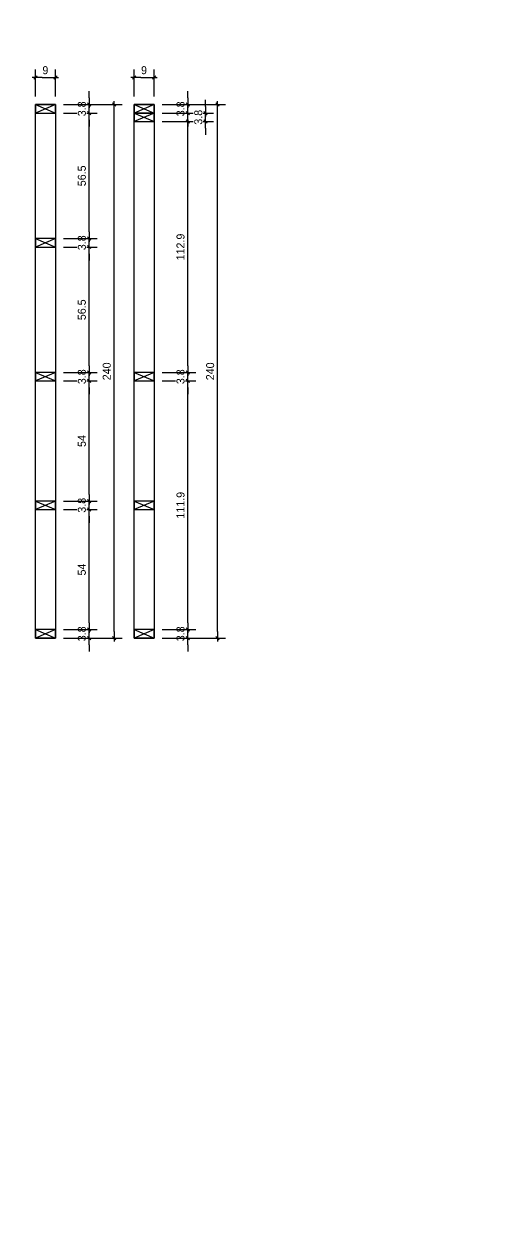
# Model space of a CAD drawing. Header units: millimetres. Extents: x 19458 to 19801, y 4351 to 4752.
# Drawn here: x 19532.84 to 19534.95, y 4502.36 to 4507.75 of the extents above; entities that cross this region are included whole.
import ezdxf

# ---------------------------------------------------------------- set-up
doc = ezdxf.new("R2010")
doc.units = ezdxf.units.MM
for name, color, linetype in [('0 @ 0.2', 7, 'Continuous'), ('cotas', 1, 'Continuous'), ('cotas @ 300', 1, 'Continuous'), ('cotas @ 400', 1, 'Continuous'), ('cotas @ 500', 1, 'Continuous'), ('PANELES PARED', 2, 'Continuous')]:
    doc.layers.add(name, color=color, linetype=linetype)
doc.styles.add('century gothic', font='GOTHIC.TTF')
doc.styles.add('COTAS SMC', font='GOTHIC.TTF')
doc.dimstyles.new('ANOTATIVE 100 SMCONSTRUCCIONES', dxfattribs={"dimscale": 0, "dimtxt": 0.18, "dimasz": 0.15, "dimexe": 0.18, "dimexo": 0.09, "dimgap": 0.1, "dimtad": 1, "dimzin": 0, "dimdsep": 46, "dimtxsty": 'century gothic', "dimblk1": 'FLECHA1', "dimblk2": 'FLECHA1', "dimsah": 1, "dimcen": 0.18, "dimdle": 0.075, "dimclrd": 1, "dimclre": 1, "dimclrt": 2, "dimaunit": 1, "dimadec": 0, "dimazin": 0, "dimtfac": 0.75, "dimtix": 1, "dimtmove": 2, "dimatfit": 3, "dimfxl": 0.09, "dimtvp": 1.5, "dimtfill": 1, "dimtolj": 1, "dimtzin": 0, "dimarcsym": 0})
doc.dimstyles.new('ANOTATIVE CM SMCONSTRUCCIONES', dxfattribs={"dimscale": 0, "dimtxt": 0.18, "dimasz": 0.15, "dimexe": 0.18, "dimexo": 0.18, "dimgap": 0.07, "dimtad": 1, "dimdec": 1, "dimlfac": 100, "dimdsep": 46, "dimtxsty": 'century gothic', "dimblk1": 'FLECHA1', "dimblk2": 'FLECHA1', "dimsah": 1, "dimcen": 0.18, "dimdle": 0.075, "dimclrd": 1, "dimclre": 1, "dimclrt": 2, "dimaunit": 1, "dimadec": 0, "dimazin": 2, "dimtfac": 0.75, "dimtdec": 1, "dimtix": 1, "dimtmove": 2, "dimatfit": 3, "dimfxl": 0.09, "dimtvp": 1.5, "dimtfill": 1, "dimtolj": 1, "dimtzin": 0, "dimarcsym": 0})
doc.dimstyles.new('PIES SMCONSTRUCCIONES', dxfattribs={"dimscale": 0, "dimtxt": 0.18, "dimasz": 0.2, "dimexe": 0.18, "dimexo": 0, "dimgap": 0.1, "dimtad": 1, "dimdec": 0, "dimlfac": 39.370079, "dimzin": 0, "dimdsep": 46, "dimlunit": 4, "dimtxsty": 'COTAS SMC', "dimblk1": 'FLECHA1', "dimblk2": 'FLECHA1', "dimsah": 1, "dimcen": 0.2, "dimdle": 0.075, "dimclrd": 1, "dimclre": 1, "dimclrt": 2, "dimaunit": 1, "dimadec": 0, "dimazin": 0, "dimtfac": 0.75, "dimtdec": 0, "dimtix": 1, "dimtmove": 2, "dimatfit": 3, "dimfxl": 0.09, "dimtvp": 1.5, "dimtfill": 1, "dimtolj": 1, "dimtzin": 0, "dimarcsym": 0})

# ---------------------------------------------------------------- blocks, each defined once
blk = doc.blocks.new('FLECHA1')
at = {"color": 4}
blk.add_line((-0.246176, -0.248081), (0.248081, 0.25), dxfattribs=at)
at = {"color": 1}
blk.add_line((-1, 0), (0.496162, 0), dxfattribs=at)
blk = doc.blocks.new('*D1568')
at = {"layer": 'cotas', "color": 1, "lineweight": -2, "transparency": 16777216}
for p, q in [((19614.326, 4625.8448), (19614.326, 4700.8448)), ((19570.9836, 4550.8448), (19524.326, 4550.8448)), ((19614.326, 4548.4298), (19614.326, 4550.8448)), ((19570.5339, 4548.4298), (19524.326, 4548.4298)), ((19614.326, 4473.4298), (19614.326, 4398.4298))]:
    blk.add_line(p, q, dxfattribs=at)
at = {"layer": 'Defpoints', "color": 0, "transparency": 16777216}
for p in [(19614.326, 4550.8448), (19615.9836, 4550.8448), (19615.5339, 4548.4298)]:
    blk.add_point(p, dxfattribs=at)
at = {"layer": 'cotas', "color": 1, "lineweight": -2, "transparency": 16777216, "xscale": 75, "yscale": 75, "zscale": 75}
for p, rotation in [((19614.326, 4550.8448), 270), ((19614.326, 4548.4298), 90)]:
    blk.add_blockref('FLECHA1', p, dxfattribs=dict(at, rotation=rotation))
at = {"layer": 'cotas', "color": 2, "transparency": 16777216, "insert": (19517.3376, 4549.6373), "char_height": 90, "attachment_point": 5, "rotation": 90, "style": 'century gothic', "bg_fill": 3, "box_fill_scale": 1.1, "bg_fill_color": 256, "bg_fill_true_color": 13158600, "bg_fill_transparency": 0}
blk.add_mtext('\\A1;2.42', dxfattribs=at)
blk = doc.blocks.new('*D1614')
at = {"layer": 'cotas', "color": 1, "lineweight": -2, "transparency": 16777216}
for p, q in [((19614.326, 4595.8448), (19614.326, 4640.8448)), ((19588.9836, 4550.8448), (19560.326, 4550.8448)), ((19614.326, 4548.4298), (19614.326, 4550.8448)), ((19588.5339, 4548.4298), (19560.326, 4548.4298)), ((19614.326, 4503.4298), (19614.326, 4458.4298))]:
    blk.add_line(p, q, dxfattribs=at)
at = {"layer": 'Defpoints', "color": 0, "transparency": 16777216}
for p in [(19614.326, 4550.8448), (19615.9836, 4550.8448), (19615.5339, 4548.4298)]:
    blk.add_point(p, dxfattribs=at)
at = {"layer": 'cotas', "color": 1, "lineweight": -2, "transparency": 16777216, "xscale": 45, "yscale": 45, "zscale": 45}
for p, rotation in [((19614.326, 4550.8448), 270), ((19614.326, 4548.4298), 90)]:
    blk.add_blockref('FLECHA1', p, dxfattribs=dict(at, rotation=rotation))
at = {"layer": 'cotas', "color": 2, "transparency": 16777216, "insert": (19556.133, 4549.6373), "char_height": 54, "attachment_point": 5, "rotation": 90, "style": 'century gothic', "bg_fill": 3, "box_fill_scale": 1.1, "bg_fill_color": 256, "bg_fill_true_color": 13158600, "bg_fill_transparency": 0}
blk.add_mtext('\\A1;2.42', dxfattribs=at)
blk = doc.blocks.new('*D1620')
at = {"layer": 'cotas', "color": 1, "lineweight": -2, "transparency": 16777216}
for p, q in [((19614.326, 4610.8448), (19614.326, 4670.8448)), ((19579.9836, 4550.8448), (19542.326, 4550.8448)), ((19614.326, 4548.4298), (19614.326, 4550.8448)), ((19579.5339, 4548.4298), (19542.326, 4548.4298)), ((19614.326, 4488.4298), (19614.326, 4428.4298))]:
    blk.add_line(p, q, dxfattribs=at)
at = {"layer": 'Defpoints', "color": 0, "transparency": 16777216}
for p in [(19614.326, 4550.8448), (19615.9836, 4550.8448), (19615.5339, 4548.4298)]:
    blk.add_point(p, dxfattribs=at)
at = {"layer": 'cotas', "color": 1, "lineweight": -2, "transparency": 16777216, "xscale": 60, "yscale": 60, "zscale": 60}
for p, rotation in [((19614.326, 4550.8448), 270), ((19614.326, 4548.4298), 90)]:
    blk.add_blockref('FLECHA1', p, dxfattribs=dict(at, rotation=rotation))
at = {"layer": 'cotas', "color": 2, "transparency": 16777216, "insert": (19536.7353, 4549.6373), "char_height": 72, "attachment_point": 5, "rotation": 90, "style": 'century gothic', "bg_fill": 3, "box_fill_scale": 1.1, "bg_fill_color": 256, "bg_fill_true_color": 13158600, "bg_fill_transparency": 0}
blk.add_mtext('\\A1;2.42', dxfattribs=at)
blk = doc.blocks.new('*D1623')
at = {"layer": 'cotas', "color": 1, "lineweight": -2, "transparency": 16777216}
for p, q in [((19620.0128, 4651.7533), (19620.0128, 4751.7533)), ((19620.4168, 4551.7533), (19530.0128, 4551.7533)), ((19620.0128, 4550.5333), (19620.0128, 4551.7533)), ((19620.4168, 4550.5333), (19530.0128, 4550.5333)), ((19620.0128, 4450.5333), (19620.0128, 4350.5333))]:
    blk.add_line(p, q, dxfattribs=at)
at = {"layer": 'Defpoints', "color": 0, "transparency": 16777216}
for p in [(19620.0128, 4551.7533), (19620.4168, 4551.7533), (19620.4168, 4550.5333)]:
    blk.add_point(p, dxfattribs=at)
at = {"layer": 'cotas', "color": 1, "lineweight": -2, "transparency": 16777216, "xscale": 100, "yscale": 100, "zscale": 100}
for p, rotation in [((19620.0128, 4551.7533), 270), ((19620.0128, 4550.5333), 90)]:
    blk.add_blockref('FLECHA1', p, dxfattribs=dict(at, rotation=rotation))
at = {"layer": 'cotas', "color": 2, "transparency": 16777216, "insert": (19523.8809, 4551.1433), "char_height": 90, "attachment_point": 5, "rotation": 90, "style": 'COTAS SMC', "bg_fill": 3, "box_fill_scale": 1.1, "bg_fill_color": 256, "bg_fill_true_color": 13158600, "bg_fill_transparency": 0}
blk.add_mtext("\\A1;4'", dxfattribs=at)
blk = doc.blocks.new('PZ1')
at = {"layer": 'PANELES PARED'}
for p, q in [((19503.9863, 4507.8495), (19504.0243, 4507.7595)), ((19503.9863, 4507.7595), (19504.0243, 4507.8495))]:
    blk.add_line(p, q, dxfattribs=at)
blk.add_lwpolyline([(19503.9863, 4507.7595), (19504.0243, 4507.7595), (19504.0243, 4507.8495), (19503.9863, 4507.8495)], close=True, dxfattribs=at)
blk = doc.blocks.new('*D272')
at = {"color": 1, "lineweight": -2, "transparency": 16777216}
for p, q in [((19533.1344, 4505.0553), (19533.1344, 4505.0853)), ((19533.0182, 4505.0253), (19533.1704, 4505.0253)), ((19533.1344, 4504.9873), (19533.1344, 4505.0253)), ((19533.0182, 4504.9873), (19533.1704, 4504.9873)), ((19533.1344, 4504.9573), (19533.1344, 4504.9273))]:
    blk.add_line(p, q, dxfattribs=at)
at = {"layer": 'Defpoints', "color": 0, "transparency": 16777216}
for p in [(19532.9822, 4505.0253), (19532.9822, 4504.9873)]:
    blk.add_point(p, dxfattribs=at)
at = {"color": 1, "lineweight": -2, "transparency": 16777216, "xscale": 0.03, "yscale": 0.03, "zscale": 0.03}
for p, rotation in [((19533.1344, 4505.0253), 270), ((19533.1344, 4504.9873), 90)]:
    blk.add_blockref('FLECHA1', p, dxfattribs=dict(at, rotation=rotation))
at = {"color": 2, "transparency": 16777216, "insert": (19533.1015, 4505.0063), "char_height": 0.036, "attachment_point": 5, "rotation": 90, "style": 'century gothic', "bg_fill": 3, "box_fill_scale": 1.1, "bg_fill_color": 256, "bg_fill_true_color": 13158600, "bg_fill_transparency": 0}
blk.add_mtext('\\A1;3.8', dxfattribs=at)
at = {"layer": 'Defpoints', "color": 0, "transparency": 16777216}
blk.add_point((19533.1344, 4505.0253), dxfattribs=at)
blk = doc.blocks.new('*D273')
at = {"color": 1, "lineweight": -2, "transparency": 16777216}
for p, q in [((19533.0182, 4505.5656), (19533.1704, 4505.5656)), ((19533.1344, 4505.0553), (19533.1344, 4505.5356)), ((19533.0182, 4505.0253), (19533.1704, 4505.0253))]:
    blk.add_line(p, q, dxfattribs=at)
at = {"layer": 'Defpoints', "color": 0, "transparency": 16777216}
for p in [(19532.9822, 4505.5656), (19533.1344, 4505.5656), (19532.9822, 4505.0253)]:
    blk.add_point(p, dxfattribs=at)
at = {"color": 1, "lineweight": -2, "transparency": 16777216, "xscale": 0.03, "yscale": 0.03, "zscale": 0.03}
for p, rotation in [((19533.1344, 4505.5656), 90), ((19533.1344, 4505.0253), 270)]:
    blk.add_blockref('FLECHA1', p, dxfattribs=dict(at, rotation=rotation))
at = {"color": 2, "transparency": 16777216, "insert": (19533.1015, 4505.2954), "char_height": 0.036, "attachment_point": 5, "rotation": 90, "style": 'century gothic', "bg_fill": 3, "box_fill_scale": 1.1, "bg_fill_color": 256, "bg_fill_true_color": 13158600, "bg_fill_transparency": 0}
blk.add_mtext('\\A1;54', dxfattribs=at)
blk = doc.blocks.new('*D274')
at = {"color": 1, "lineweight": -2, "transparency": 16777216}
for p, q in [((19533.1344, 4505.6336), (19533.1344, 4505.6636)), ((19533.0182, 4505.6036), (19533.1704, 4505.6036)), ((19533.1344, 4505.5656), (19533.1344, 4505.6036)), ((19533.0182, 4505.5656), (19533.1704, 4505.5656)), ((19533.1344, 4505.5356), (19533.1344, 4505.5056))]:
    blk.add_line(p, q, dxfattribs=at)
at = {"layer": 'Defpoints', "color": 0, "transparency": 16777216}
for p in [(19532.9822, 4505.6036), (19532.9822, 4505.5656)]:
    blk.add_point(p, dxfattribs=at)
at = {"color": 1, "lineweight": -2, "transparency": 16777216, "xscale": 0.03, "yscale": 0.03, "zscale": 0.03}
for p, rotation in [((19533.1344, 4505.6036), 270), ((19533.1344, 4505.5656), 90)]:
    blk.add_blockref('FLECHA1', p, dxfattribs=dict(at, rotation=rotation))
at = {"color": 2, "transparency": 16777216, "insert": (19533.1015, 4505.5846), "char_height": 0.036, "attachment_point": 5, "rotation": 90, "style": 'century gothic', "bg_fill": 3, "box_fill_scale": 1.1, "bg_fill_color": 256, "bg_fill_true_color": 13158600, "bg_fill_transparency": 0}
blk.add_mtext('\\A1;3.8', dxfattribs=at)
at = {"layer": 'Defpoints', "color": 0, "transparency": 16777216}
blk.add_point((19533.1344, 4505.6036), dxfattribs=at)
blk = doc.blocks.new('*D275')
at = {"color": 1, "lineweight": -2, "transparency": 16777216}
for p, q in [((19533.0182, 4506.1439), (19533.1704, 4506.1439)), ((19533.1344, 4505.6336), (19533.1344, 4506.1139)), ((19533.0182, 4505.6036), (19533.1704, 4505.6036))]:
    blk.add_line(p, q, dxfattribs=at)
at = {"layer": 'Defpoints', "color": 0, "transparency": 16777216}
for p in [(19532.9822, 4506.1439), (19533.1344, 4506.1439), (19532.9822, 4505.6036)]:
    blk.add_point(p, dxfattribs=at)
at = {"color": 1, "lineweight": -2, "transparency": 16777216, "xscale": 0.03, "yscale": 0.03, "zscale": 0.03}
for p, rotation in [((19533.1344, 4506.1439), 90), ((19533.1344, 4505.6036), 270)]:
    blk.add_blockref('FLECHA1', p, dxfattribs=dict(at, rotation=rotation))
at = {"color": 2, "transparency": 16777216, "insert": (19533.1015, 4505.8737), "char_height": 0.036, "attachment_point": 5, "rotation": 90, "style": 'century gothic', "bg_fill": 3, "box_fill_scale": 1.1, "bg_fill_color": 256, "bg_fill_true_color": 13158600, "bg_fill_transparency": 0}
blk.add_mtext('\\A1;54', dxfattribs=at)
blk = doc.blocks.new('*D276')
at = {"color": 1, "lineweight": -2, "transparency": 16777216}
for p, q in [((19533.1344, 4506.2119), (19533.1344, 4506.2419)), ((19533.0182, 4506.1819), (19533.1704, 4506.1819)), ((19533.0182, 4506.1439), (19533.1704, 4506.1439)), ((19533.1344, 4506.1439), (19533.1344, 4506.1819)), ((19533.1344, 4506.1139), (19533.1344, 4506.0839))]:
    blk.add_line(p, q, dxfattribs=at)
at = {"layer": 'Defpoints', "color": 0, "transparency": 16777216}
for p in [(19532.9822, 4506.1819), (19532.9822, 4506.1439)]:
    blk.add_point(p, dxfattribs=at)
at = {"color": 1, "lineweight": -2, "transparency": 16777216, "xscale": 0.03, "yscale": 0.03, "zscale": 0.03}
for p, rotation in [((19533.1344, 4506.1819), 270), ((19533.1344, 4506.1439), 90)]:
    blk.add_blockref('FLECHA1', p, dxfattribs=dict(at, rotation=rotation))
at = {"color": 2, "transparency": 16777216, "insert": (19533.1015, 4506.1629), "char_height": 0.036, "attachment_point": 5, "rotation": 90, "style": 'century gothic', "bg_fill": 3, "box_fill_scale": 1.1, "bg_fill_color": 256, "bg_fill_true_color": 13158600, "bg_fill_transparency": 0}
blk.add_mtext('\\A1;3.8', dxfattribs=at)
at = {"layer": 'Defpoints', "color": 0, "transparency": 16777216}
blk.add_point((19533.1344, 4506.1819), dxfattribs=at)
blk = doc.blocks.new('*D277')
at = {"color": 1, "lineweight": -2, "transparency": 16777216}
for p, q in [((19533.0182, 4506.7466), (19533.1704, 4506.7466)), ((19533.1344, 4506.2119), (19533.1344, 4506.7166)), ((19533.0182, 4506.1819), (19533.1704, 4506.1819))]:
    blk.add_line(p, q, dxfattribs=at)
at = {"layer": 'Defpoints', "color": 0, "transparency": 16777216}
for p in [(19532.9822, 4506.7466), (19533.1344, 4506.7466), (19532.9822, 4506.1819)]:
    blk.add_point(p, dxfattribs=at)
at = {"color": 1, "lineweight": -2, "transparency": 16777216, "xscale": 0.03, "yscale": 0.03, "zscale": 0.03}
for p, rotation in [((19533.1344, 4506.7466), 90), ((19533.1344, 4506.1819), 270)]:
    blk.add_blockref('FLECHA1', p, dxfattribs=dict(at, rotation=rotation))
at = {"color": 2, "transparency": 16777216, "insert": (19533.1015, 4506.4642), "char_height": 0.036, "attachment_point": 5, "rotation": 90, "style": 'century gothic', "bg_fill": 3, "box_fill_scale": 1.1, "bg_fill_color": 256, "bg_fill_true_color": 13158600, "bg_fill_transparency": 0}
blk.add_mtext('\\A1;56.5', dxfattribs=at)
blk = doc.blocks.new('*D278')
at = {"color": 1, "lineweight": -2, "transparency": 16777216}
for p, q in [((19533.1344, 4506.8146), (19533.1344, 4506.8446)), ((19533.0182, 4506.7846), (19533.1704, 4506.7846)), ((19533.1344, 4506.7466), (19533.1344, 4506.7846)), ((19533.0182, 4506.7466), (19533.1704, 4506.7466)), ((19533.1344, 4506.7166), (19533.1344, 4506.6866))]:
    blk.add_line(p, q, dxfattribs=at)
at = {"layer": 'Defpoints', "color": 0, "transparency": 16777216}
for p in [(19532.9822, 4506.7846), (19532.9822, 4506.7466)]:
    blk.add_point(p, dxfattribs=at)
at = {"color": 1, "lineweight": -2, "transparency": 16777216, "xscale": 0.03, "yscale": 0.03, "zscale": 0.03}
for p, rotation in [((19533.1344, 4506.7846), 270), ((19533.1344, 4506.7466), 90)]:
    blk.add_blockref('FLECHA1', p, dxfattribs=dict(at, rotation=rotation))
at = {"color": 2, "transparency": 16777216, "insert": (19533.1015, 4506.7656), "char_height": 0.036, "attachment_point": 5, "rotation": 90, "style": 'century gothic', "bg_fill": 3, "box_fill_scale": 1.1, "bg_fill_color": 256, "bg_fill_true_color": 13158600, "bg_fill_transparency": 0}
blk.add_mtext('\\A1;3.8', dxfattribs=at)
at = {"layer": 'Defpoints', "color": 0, "transparency": 16777216}
blk.add_point((19533.1344, 4506.7846), dxfattribs=at)
blk = doc.blocks.new('*D279')
at = {"color": 1, "lineweight": -2, "transparency": 16777216}
for p, q in [((19533.0182, 4507.3493), (19533.1704, 4507.3493)), ((19533.1344, 4506.8146), (19533.1344, 4507.3193)), ((19533.0182, 4506.7846), (19533.1704, 4506.7846))]:
    blk.add_line(p, q, dxfattribs=at)
at = {"layer": 'Defpoints', "color": 0, "transparency": 16777216}
for p in [(19532.9822, 4507.3493), (19533.1344, 4507.3493), (19532.9822, 4506.7846)]:
    blk.add_point(p, dxfattribs=at)
at = {"color": 1, "lineweight": -2, "transparency": 16777216, "xscale": 0.03, "yscale": 0.03, "zscale": 0.03}
for p, rotation in [((19533.1344, 4507.3493), 90), ((19533.1344, 4506.7846), 270)]:
    blk.add_blockref('FLECHA1', p, dxfattribs=dict(at, rotation=rotation))
at = {"color": 2, "transparency": 16777216, "insert": (19533.1015, 4507.0669), "char_height": 0.036, "attachment_point": 5, "rotation": 90, "style": 'century gothic', "bg_fill": 3, "box_fill_scale": 1.1, "bg_fill_color": 256, "bg_fill_true_color": 13158600, "bg_fill_transparency": 0}
blk.add_mtext('\\A1;56.5', dxfattribs=at)
blk = doc.blocks.new('*D280')
at = {"color": 1, "lineweight": -2, "transparency": 16777216}
for p, q in [((19533.1344, 4507.4173), (19533.1344, 4507.4473)), ((19533.0182, 4507.3873), (19533.1704, 4507.3873)), ((19533.1344, 4507.3493), (19533.1344, 4507.3873)), ((19533.0182, 4507.3493), (19533.1704, 4507.3493)), ((19533.1344, 4507.3193), (19533.1344, 4507.2893))]:
    blk.add_line(p, q, dxfattribs=at)
at = {"layer": 'Defpoints', "color": 0, "transparency": 16777216}
for p in [(19532.9822, 4507.3873), (19532.9822, 4507.3493)]:
    blk.add_point(p, dxfattribs=at)
at = {"color": 1, "lineweight": -2, "transparency": 16777216, "xscale": 0.03, "yscale": 0.03, "zscale": 0.03}
for p, rotation in [((19533.1344, 4507.3873), 270), ((19533.1344, 4507.3493), 90)]:
    blk.add_blockref('FLECHA1', p, dxfattribs=dict(at, rotation=rotation))
at = {"color": 2, "transparency": 16777216, "insert": (19533.1015, 4507.3683), "char_height": 0.036, "attachment_point": 5, "rotation": 90, "style": 'century gothic', "bg_fill": 3, "box_fill_scale": 1.1, "bg_fill_color": 256, "bg_fill_true_color": 13158600, "bg_fill_transparency": 0}
blk.add_mtext('\\A1;3.8', dxfattribs=at)
at = {"layer": 'Defpoints', "color": 0, "transparency": 16777216}
blk.add_point((19533.1344, 4507.3873), dxfattribs=at)
blk = doc.blocks.new('*D281')
at = {"color": 1, "lineweight": -2, "transparency": 16777216}
for p, q in [((19533.0182, 4507.3873), (19533.2826, 4507.3873)), ((19533.2466, 4505.0173), (19533.2466, 4507.3573)), ((19533.0182, 4504.9873), (19533.2826, 4504.9873))]:
    blk.add_line(p, q, dxfattribs=at)
at = {"layer": 'Defpoints', "color": 0, "transparency": 16777216}
for p in [(19532.9822, 4507.3873), (19533.2466, 4507.3873), (19532.9822, 4504.9873)]:
    blk.add_point(p, dxfattribs=at)
at = {"color": 1, "lineweight": -2, "transparency": 16777216, "xscale": 0.03, "yscale": 0.03, "zscale": 0.03}
for p, rotation in [((19533.2466, 4507.3873), 90), ((19533.2466, 4504.9873), 270)]:
    blk.add_blockref('FLECHA1', p, dxfattribs=dict(at, rotation=rotation))
at = {"color": 2, "transparency": 16777216, "insert": (19533.2137, 4506.1873), "char_height": 0.036, "attachment_point": 5, "rotation": 90, "style": 'century gothic', "bg_fill": 3, "box_fill_scale": 1.1, "bg_fill_color": 256, "bg_fill_true_color": 13158600, "bg_fill_transparency": 0}
blk.add_mtext('\\A1;240', dxfattribs=at)
blk = doc.blocks.new('*D282')
at = {"color": 1, "lineweight": -2, "transparency": 16777216}
for p, q in [((19532.8922, 4507.4233), (19532.8922, 4507.545)), ((19532.9822, 4507.4233), (19532.9822, 4507.545)), ((19532.9222, 4507.509), (19532.9522, 4507.509))]:
    blk.add_line(p, q, dxfattribs=at)
at = {"layer": 'Defpoints', "color": 0, "transparency": 16777216}
for p in [(19532.8922, 4507.3873), (19532.9822, 4507.3873)]:
    blk.add_point(p, dxfattribs=at)
at = {"color": 1, "lineweight": -2, "transparency": 16777216, "xscale": 0.03, "yscale": 0.03, "zscale": 0.03, "rotation": 180}
blk.add_blockref('FLECHA1', (19532.8922, 4507.509), dxfattribs=at)
at = {"color": 1, "lineweight": -2, "transparency": 16777216, "xscale": 0.03, "yscale": 0.03, "zscale": 0.03}
blk.add_blockref('FLECHA1', (19532.9822, 4507.509), dxfattribs=at)
at = {"color": 2, "transparency": 16777216, "insert": (19532.9372, 4507.5419), "char_height": 0.036, "attachment_point": 5, "style": 'century gothic', "bg_fill": 3, "box_fill_scale": 1.1, "bg_fill_color": 256, "bg_fill_true_color": 13158600, "bg_fill_transparency": 0}
blk.add_mtext('\\A1;9', dxfattribs=at)
at = {"layer": 'Defpoints', "color": 0, "transparency": 16777216}
blk.add_point((19532.9822, 4507.509), dxfattribs=at)
blk = doc.blocks.new('*D283')
at = {"color": 1, "lineweight": -2, "transparency": 16777216}
for p, q in [((19533.5787, 4505.0553), (19533.5787, 4505.0853)), ((19533.4624, 4505.0253), (19533.6147, 4505.0253)), ((19533.5787, 4504.9873), (19533.5787, 4505.0253)), ((19533.4624, 4504.9873), (19533.6147, 4504.9873)), ((19533.5787, 4504.9573), (19533.5787, 4504.9273))]:
    blk.add_line(p, q, dxfattribs=at)
at = {"layer": 'Defpoints', "color": 0, "transparency": 16777216}
for p in [(19533.4264, 4505.0253), (19533.4264, 4504.9873)]:
    blk.add_point(p, dxfattribs=at)
at = {"color": 1, "lineweight": -2, "transparency": 16777216, "xscale": 0.03, "yscale": 0.03, "zscale": 0.03}
for p, rotation in [((19533.5787, 4505.0253), 270), ((19533.5787, 4504.9873), 90)]:
    blk.add_blockref('FLECHA1', p, dxfattribs=dict(at, rotation=rotation))
at = {"color": 2, "transparency": 16777216, "insert": (19533.5458, 4505.0063), "char_height": 0.036, "attachment_point": 5, "rotation": 90, "style": 'century gothic', "bg_fill": 3, "box_fill_scale": 1.1, "bg_fill_color": 256, "bg_fill_true_color": 13158600, "bg_fill_transparency": 0}
blk.add_mtext('\\A1;3.8', dxfattribs=at)
at = {"layer": 'Defpoints', "color": 0, "transparency": 16777216}
blk.add_point((19533.5787, 4505.0253), dxfattribs=at)
blk = doc.blocks.new('*D284')
at = {"color": 1, "lineweight": -2, "transparency": 16777216}
for p, q in [((19533.4624, 4506.1439), (19533.6147, 4506.1439)), ((19533.5787, 4505.0553), (19533.5787, 4506.1139)), ((19533.4624, 4505.0253), (19533.6147, 4505.0253))]:
    blk.add_line(p, q, dxfattribs=at)
at = {"layer": 'Defpoints', "color": 0, "transparency": 16777216}
for p in [(19533.4264, 4506.1439), (19533.5787, 4506.1439), (19533.4264, 4505.0253)]:
    blk.add_point(p, dxfattribs=at)
at = {"color": 1, "lineweight": -2, "transparency": 16777216, "xscale": 0.03, "yscale": 0.03, "zscale": 0.03}
for p, rotation in [((19533.5787, 4506.1439), 90), ((19533.5787, 4505.0253), 270)]:
    blk.add_blockref('FLECHA1', p, dxfattribs=dict(at, rotation=rotation))
at = {"color": 2, "transparency": 16777216, "insert": (19533.5458, 4505.5846), "char_height": 0.036, "attachment_point": 5, "rotation": 90, "style": 'century gothic', "bg_fill": 3, "box_fill_scale": 1.1, "bg_fill_color": 256, "bg_fill_true_color": 13158600, "bg_fill_transparency": 0}
blk.add_mtext('\\A1;111.9', dxfattribs=at)
blk = doc.blocks.new('*D285')
at = {"color": 1, "lineweight": -2, "transparency": 16777216}
for p, q in [((19533.5787, 4506.2119), (19533.5787, 4506.2419)), ((19533.4624, 4506.1819), (19533.6147, 4506.1819)), ((19533.4624, 4506.1439), (19533.6147, 4506.1439)), ((19533.5787, 4506.1439), (19533.5787, 4506.1819)), ((19533.5787, 4506.1139), (19533.5787, 4506.0839))]:
    blk.add_line(p, q, dxfattribs=at)
at = {"layer": 'Defpoints', "color": 0, "transparency": 16777216}
for p in [(19533.4264, 4506.1819), (19533.4264, 4506.1439)]:
    blk.add_point(p, dxfattribs=at)
at = {"color": 1, "lineweight": -2, "transparency": 16777216, "xscale": 0.03, "yscale": 0.03, "zscale": 0.03}
for p, rotation in [((19533.5787, 4506.1819), 270), ((19533.5787, 4506.1439), 90)]:
    blk.add_blockref('FLECHA1', p, dxfattribs=dict(at, rotation=rotation))
at = {"color": 2, "transparency": 16777216, "insert": (19533.5458, 4506.1629), "char_height": 0.036, "attachment_point": 5, "rotation": 90, "style": 'century gothic', "bg_fill": 3, "box_fill_scale": 1.1, "bg_fill_color": 256, "bg_fill_true_color": 13158600, "bg_fill_transparency": 0}
blk.add_mtext('\\A1;3.8', dxfattribs=at)
at = {"layer": 'Defpoints', "color": 0, "transparency": 16777216}
blk.add_point((19533.5787, 4506.1819), dxfattribs=at)
blk = doc.blocks.new('*D286')
at = {"color": 1, "lineweight": -2, "transparency": 16777216}
for p, q in [((19533.4624, 4507.3113), (19533.6147, 4507.3113)), ((19533.5787, 4506.2119), (19533.5787, 4507.2813)), ((19533.4624, 4506.1819), (19533.6147, 4506.1819))]:
    blk.add_line(p, q, dxfattribs=at)
at = {"layer": 'Defpoints', "color": 0, "transparency": 16777216}
for p in [(19533.4264, 4507.3113), (19533.5787, 4507.3113), (19533.4264, 4506.1819)]:
    blk.add_point(p, dxfattribs=at)
at = {"color": 1, "lineweight": -2, "transparency": 16777216, "xscale": 0.03, "yscale": 0.03, "zscale": 0.03}
for p, rotation in [((19533.5787, 4507.3113), 90), ((19533.5787, 4506.1819), 270)]:
    blk.add_blockref('FLECHA1', p, dxfattribs=dict(at, rotation=rotation))
at = {"color": 2, "transparency": 16777216, "insert": (19533.5458, 4506.7466), "char_height": 0.036, "attachment_point": 5, "rotation": 90, "style": 'century gothic', "bg_fill": 3, "box_fill_scale": 1.1, "bg_fill_color": 256, "bg_fill_true_color": 13158600, "bg_fill_transparency": 0}
blk.add_mtext('\\A1;112.9', dxfattribs=at)
blk = doc.blocks.new('*D287')
at = {"color": 1, "lineweight": -2, "transparency": 16777216}
for p, q in [((19533.5787, 4507.4173), (19533.5787, 4507.4473)), ((19533.4624, 4507.3873), (19533.6147, 4507.3873)), ((19533.5787, 4507.3493), (19533.5787, 4507.3873)), ((19533.4624, 4507.3493), (19533.6147, 4507.3493)), ((19533.5787, 4507.3193), (19533.5787, 4507.2893))]:
    blk.add_line(p, q, dxfattribs=at)
at = {"layer": 'Defpoints', "color": 0, "transparency": 16777216}
for p in [(19533.4264, 4507.3873), (19533.4264, 4507.3493)]:
    blk.add_point(p, dxfattribs=at)
at = {"color": 1, "lineweight": -2, "transparency": 16777216, "xscale": 0.03, "yscale": 0.03, "zscale": 0.03}
for p, rotation in [((19533.5787, 4507.3873), 270), ((19533.5787, 4507.3493), 90)]:
    blk.add_blockref('FLECHA1', p, dxfattribs=dict(at, rotation=rotation))
at = {"color": 2, "transparency": 16777216, "insert": (19533.5458, 4507.3683), "char_height": 0.036, "attachment_point": 5, "rotation": 90, "style": 'century gothic', "bg_fill": 3, "box_fill_scale": 1.1, "bg_fill_color": 256, "bg_fill_true_color": 13158600, "bg_fill_transparency": 0}
blk.add_mtext('\\A1;3.8', dxfattribs=at)
at = {"layer": 'Defpoints', "color": 0, "transparency": 16777216}
blk.add_point((19533.5787, 4507.3873), dxfattribs=at)
blk = doc.blocks.new('*D288')
at = {"color": 1, "lineweight": -2, "transparency": 16777216}
for p, q in [((19533.4624, 4507.3873), (19533.7482, 4507.3873)), ((19533.7122, 4505.0173), (19533.7122, 4507.3573)), ((19533.4624, 4504.9873), (19533.7482, 4504.9873))]:
    blk.add_line(p, q, dxfattribs=at)
at = {"layer": 'Defpoints', "color": 0, "transparency": 16777216}
for p in [(19533.4264, 4507.3873), (19533.7122, 4507.3873), (19533.4264, 4504.9873)]:
    blk.add_point(p, dxfattribs=at)
at = {"color": 1, "lineweight": -2, "transparency": 16777216, "xscale": 0.03, "yscale": 0.03, "zscale": 0.03}
for p, rotation in [((19533.7122, 4507.3873), 90), ((19533.7122, 4504.9873), 270)]:
    blk.add_blockref('FLECHA1', p, dxfattribs=dict(at, rotation=rotation))
at = {"color": 2, "transparency": 16777216, "insert": (19533.6793, 4506.1873), "char_height": 0.036, "attachment_point": 5, "rotation": 90, "style": 'century gothic', "bg_fill": 3, "box_fill_scale": 1.1, "bg_fill_color": 256, "bg_fill_true_color": 13158600, "bg_fill_transparency": 0}
blk.add_mtext('\\A1;240', dxfattribs=at)
blk = doc.blocks.new('*D289')
at = {"color": 1, "lineweight": -2, "transparency": 16777216}
for p, q in [((19533.3364, 4507.4233), (19533.3364, 4507.545)), ((19533.4264, 4507.4233), (19533.4264, 4507.545)), ((19533.3664, 4507.509), (19533.3964, 4507.509))]:
    blk.add_line(p, q, dxfattribs=at)
at = {"layer": 'Defpoints', "color": 0, "transparency": 16777216}
for p in [(19533.3364, 4507.3873), (19533.4264, 4507.3873)]:
    blk.add_point(p, dxfattribs=at)
at = {"color": 1, "lineweight": -2, "transparency": 16777216, "xscale": 0.03, "yscale": 0.03, "zscale": 0.03, "rotation": 180}
blk.add_blockref('FLECHA1', (19533.3364, 4507.509), dxfattribs=at)
at = {"color": 1, "lineweight": -2, "transparency": 16777216, "xscale": 0.03, "yscale": 0.03, "zscale": 0.03}
blk.add_blockref('FLECHA1', (19533.4264, 4507.509), dxfattribs=at)
at = {"color": 2, "transparency": 16777216, "insert": (19533.3814, 4507.5419), "char_height": 0.036, "attachment_point": 5, "style": 'century gothic', "bg_fill": 3, "box_fill_scale": 1.1, "bg_fill_color": 256, "bg_fill_true_color": 13158600, "bg_fill_transparency": 0}
blk.add_mtext('\\A1;9', dxfattribs=at)
at = {"layer": 'Defpoints', "color": 0, "transparency": 16777216}
blk.add_point((19533.4264, 4507.509), dxfattribs=at)
blk = doc.blocks.new('*D290')
at = {"color": 1, "lineweight": -2, "transparency": 16777216}
for p, q in [((19533.6588, 4507.3793), (19533.6588, 4507.4093)), ((19533.4624, 4507.3493), (19533.6948, 4507.3493)), ((19533.6588, 4507.3113), (19533.6588, 4507.3493)), ((19533.4624, 4507.3113), (19533.6948, 4507.3113)), ((19533.6588, 4507.2813), (19533.6588, 4507.2513))]:
    blk.add_line(p, q, dxfattribs=at)
at = {"layer": 'Defpoints', "color": 0, "transparency": 16777216}
for p in [(19533.4264, 4507.3493), (19533.4264, 4507.3113)]:
    blk.add_point(p, dxfattribs=at)
at = {"color": 1, "lineweight": -2, "transparency": 16777216, "xscale": 0.03, "yscale": 0.03, "zscale": 0.03}
for p, rotation in [((19533.6588, 4507.3493), 270), ((19533.6588, 4507.3113), 90)]:
    blk.add_blockref('FLECHA1', p, dxfattribs=dict(at, rotation=rotation))
at = {"color": 2, "transparency": 16777216, "insert": (19533.6259, 4507.3303), "char_height": 0.036, "attachment_point": 5, "rotation": 90, "style": 'century gothic', "bg_fill": 3, "box_fill_scale": 1.1, "bg_fill_color": 256, "bg_fill_true_color": 13158600, "bg_fill_transparency": 0}
blk.add_mtext('\\A1;3.8', dxfattribs=at)
at = {"layer": 'Defpoints', "color": 0, "transparency": 16777216}
blk.add_point((19533.6588, 4507.3493), dxfattribs=at)
blk = doc.blocks.new('*U1729')
at = {"layer": 'cotas @ 500'}
dim = blk.add_linear_dim(base=(19614.3260382735, 4550.8448237801), p1=(19615.5338597089, 4548.4298237801), p2=(19615.9836080801, 4550.8448237801), angle=90, dimstyle='ANOTATIVE 100 SMCONSTRUCCIONES', override={"dimscale": 500, "dimtix": 1, "dimtofl": 1, "dimtmove": 1, "dimatfit": 1}, dxfattribs=at)
dim.commit()
dim.dimension.update_dxf_attribs({"geometry": '*D1568', "text_midpoint": (19517.3375950376, 4549.6373237801)})
at = {"layer": 'cotas @ 300'}
dim = blk.add_linear_dim(base=(19614.3260382735, 4550.8448237801), p1=(19615.5338597089, 4548.4298237801), p2=(19615.9836080801, 4550.8448237801), angle=90, dimstyle='ANOTATIVE 100 SMCONSTRUCCIONES', override={"dimscale": 300, "dimtix": 1, "dimtofl": 1, "dimtmove": 1, "dimatfit": 1}, dxfattribs=at)
dim.commit()
dim.dimension.update_dxf_attribs({"geometry": '*D1614', "text_midpoint": (19556.132972332, 4549.6373237801)})
at = {"layer": 'cotas @ 400'}
dim = blk.add_linear_dim(base=(19614.3260382735, 4550.8448237801), p1=(19615.5338597089, 4548.4298237801), p2=(19615.9836080801, 4550.8448237801), angle=90, dimstyle='ANOTATIVE 100 SMCONSTRUCCIONES', override={"dimscale": 400, "dimtix": 1, "dimtofl": 1, "dimtmove": 1, "dimatfit": 1}, dxfattribs=at)
dim.commit()
dim.dimension.update_dxf_attribs({"geometry": '*D1620', "text_midpoint": (19536.7352836848, 4549.6373237801)})
blk = doc.blocks.new('*U1731')
at = {"layer": 'cotas @ 500'}
dim = blk.add_linear_dim(base=(19620.0128, 4551.7533), p1=(19620.4168, 4550.5333), p2=(19620.4168, 4551.7533), angle=90, dimstyle='PIES SMCONSTRUCCIONES', override={"dimscale": 500, "dimtix": 1, "dimtofl": 1, "dimtmove": 2, "dimatfit": 3}, dxfattribs=at)
dim.commit()
dim.dimension.update_dxf_attribs({"geometry": '*D1623', "text_midpoint": (19523.8809, 4551.1433)})

msp = doc.modelspace()

# ---------------------------------------------------------------- block references
at = {"layer": 'cotas'}
msp.add_blockref('*U1729', (0, 0), dxfattribs=at)

# ---------------------------------------------------------------- next in the draw order: block references
msp.add_blockref('*U1731', (0, 0), dxfattribs=at)

# ---------------------------------------------------------------- next in the draw order: linework, layer by layer
at = {"layer": 'PANELES PARED'}
for points in [[(19532.8922, 4507.3873), (19532.9822, 4507.3873), (19532.9822, 4504.9873), (19532.8922, 4504.9873)], [(19533.3364, 4507.3873), (19533.4264, 4507.3873), (19533.4264, 4504.9873), (19533.3364, 4504.9873)]]:
    msp.add_lwpolyline(points, close=True, dxfattribs=at)

# ---------------------------------------------------------------- next in the draw order: block references
at = {"rotation": 270}
for p in [(15025.1327, 24011.3735), (15025.5769, 24011.3735), (15025.1327, 24010.7708), (15025.1327, 24010.1681), (15025.5769, 24010.1681), (15025.1327, 24009.5898), (15025.5769, 24009.5898), (15025.1327, 24009.0115), (15025.5769, 24009.0115)]:
    msp.add_blockref('PZ1', p, dxfattribs=at)

# ---------------------------------------------------------------- next in the draw order: dimensions: what is measured, and where the dimension line sits
at = {"layer": '0 @ 0.2'}
for base, p1, p2, picture, middle in [((19533.1344, 4505.0253), (19532.9822, 4504.9873), (19532.9822, 4505.0253), '*D272', (19533.1015, 4505.0063)), ((19533.5787, 4505.0253), (19533.4264, 4504.9873), (19533.4264, 4505.0253), '*D283', (19533.5458, 4505.0063))]:
    dim = msp.add_linear_dim(base=base, p1=p1, p2=p2, angle=90, dimstyle='ANOTATIVE CM SMCONSTRUCCIONES', override={"dimscale": 0.2, "dimtix": 1, "dimtofl": 1, "dimtmove": 2, "dimatfit": 3}, dxfattribs=at)
    dim.commit()
    dim.dimension.update_dxf_attribs({"geometry": picture, "text_midpoint": middle})

# ---------------------------------------------------------------- next in the draw order: dimensions: what is measured, and where the dimension line sits
for base, p1, p2, picture, middle in [((19533.5787, 4506.1439), (19533.4264, 4505.0253), (19533.4264, 4506.1439), '*D284', (19533.5458, 4505.5846)), ((19533.1344, 4505.5656), (19532.9822, 4505.0253), (19532.9822, 4505.5656), '*D273', (19533.1015, 4505.2954))]:
    dim = msp.add_linear_dim(base=base, p1=p1, p2=p2, angle=90, dimstyle='ANOTATIVE CM SMCONSTRUCCIONES', override={"dimscale": 0.2, "dimtix": 1, "dimtofl": 1, "dimtmove": 2, "dimatfit": 3}, dxfattribs=at)
    dim.commit()
    dim.dimension.update_dxf_attribs({"geometry": picture, "text_midpoint": middle})

# ---------------------------------------------------------------- next in the draw order: dimensions: what is measured, and where the dimension line sits
for base, p1, p2, picture, middle in [((19533.5787, 4506.1819), (19533.4264, 4506.1439), (19533.4264, 4506.1819), '*D285', (19533.5458, 4506.1629)), ((19533.1344, 4505.6036), (19532.9822, 4505.5656), (19532.9822, 4505.6036), '*D274', (19533.1015, 4505.5846))]:
    dim = msp.add_linear_dim(base=base, p1=p1, p2=p2, angle=90, dimstyle='ANOTATIVE CM SMCONSTRUCCIONES', override={"dimscale": 0.2, "dimtix": 1, "dimtofl": 1, "dimtmove": 2, "dimatfit": 3}, dxfattribs=at)
    dim.commit()
    dim.dimension.update_dxf_attribs({"geometry": picture, "text_midpoint": middle})

# ---------------------------------------------------------------- next in the draw order: dimensions: what is measured, and where the dimension line sits
for base, p1, p2, picture, middle in [((19533.5787, 4507.3113), (19533.4264, 4506.1819), (19533.4264, 4507.3113), '*D286', (19533.5458, 4506.7466)), ((19533.1344, 4506.1439), (19532.9822, 4505.6036), (19532.9822, 4506.1439), '*D275', (19533.1015, 4505.8737))]:
    dim = msp.add_linear_dim(base=base, p1=p1, p2=p2, angle=90, dimstyle='ANOTATIVE CM SMCONSTRUCCIONES', override={"dimscale": 0.2, "dimtix": 1, "dimtofl": 1, "dimtmove": 2, "dimatfit": 3}, dxfattribs=at)
    dim.commit()
    dim.dimension.update_dxf_attribs({"geometry": picture, "text_midpoint": middle})

# ---------------------------------------------------------------- next in the draw order: dimensions: what is measured, and where the dimension line sits
for base, p1, p2, picture, middle in [((19533.5787, 4507.3873), (19533.4264, 4507.3493), (19533.4264, 4507.3873), '*D287', (19533.5458, 4507.3683)), ((19533.1344, 4506.1819), (19532.9822, 4506.1439), (19532.9822, 4506.1819), '*D276', (19533.1015, 4506.1629))]:
    dim = msp.add_linear_dim(base=base, p1=p1, p2=p2, angle=90, dimstyle='ANOTATIVE CM SMCONSTRUCCIONES', override={"dimscale": 0.2, "dimtix": 1, "dimtofl": 1, "dimtmove": 2, "dimatfit": 3}, dxfattribs=at)
    dim.commit()
    dim.dimension.update_dxf_attribs({"geometry": picture, "text_midpoint": middle})

# ---------------------------------------------------------------- next in the draw order: dimensions: what is measured, and where the dimension line sits
for base, p1, p2, picture, middle in [((19533.7122, 4507.3873), (19533.4264, 4504.9873), (19533.4264, 4507.3873), '*D288', (19533.6793, 4506.1873)), ((19533.1344, 4506.7466), (19532.9822, 4506.1819), (19532.9822, 4506.7466), '*D277', (19533.1015, 4506.4642))]:
    dim = msp.add_linear_dim(base=base, p1=p1, p2=p2, angle=90, dimstyle='ANOTATIVE CM SMCONSTRUCCIONES', override={"dimscale": 0.2, "dimtix": 1, "dimtofl": 1, "dimtmove": 2, "dimatfit": 3}, dxfattribs=at)
    dim.commit()
    dim.dimension.update_dxf_attribs({"geometry": picture, "text_midpoint": middle})

# ---------------------------------------------------------------- next in the draw order: block references
at = {"rotation": 270}
msp.add_blockref('PZ1', (15025.5769, 24011.3355), dxfattribs=at)

# ---------------------------------------------------------------- next in the draw order: dimensions: what is measured, and where the dimension line sits
at = {"layer": '0 @ 0.2'}
dim = msp.add_linear_dim(base=(19533.4264, 4507.509), p1=(19533.3364, 4507.3873), p2=(19533.4264, 4507.3873), dimstyle='ANOTATIVE CM SMCONSTRUCCIONES', override={"dimscale": 0.2, "dimtix": 1, "dimtofl": 1, "dimtmove": 2, "dimatfit": 3}, dxfattribs=at)
dim.commit()
dim.dimension.update_dxf_attribs({"geometry": '*D289', "text_midpoint": (19533.3814, 4507.5419)})
dim = msp.add_linear_dim(base=(19533.1344, 4506.7846), p1=(19532.9822, 4506.7466), p2=(19532.9822, 4506.7846), angle=90, dimstyle='ANOTATIVE CM SMCONSTRUCCIONES', override={"dimscale": 0.2, "dimtix": 1, "dimtofl": 1, "dimtmove": 2, "dimatfit": 3}, dxfattribs=at)
dim.commit()
dim.dimension.update_dxf_attribs({"geometry": '*D278', "text_midpoint": (19533.1015, 4506.7656)})

# ---------------------------------------------------------------- next in the draw order: dimensions: what is measured, and where the dimension line sits
for base, p1, p2, picture, middle in [((19533.6588, 4507.3493), (19533.4264, 4507.3113), (19533.4264, 4507.3493), '*D290', (19533.6259, 4507.3303)), ((19533.1344, 4507.3493), (19532.9822, 4506.7846), (19532.9822, 4507.3493), '*D279', (19533.1015, 4507.0669))]:
    dim = msp.add_linear_dim(base=base, p1=p1, p2=p2, angle=90, dimstyle='ANOTATIVE CM SMCONSTRUCCIONES', override={"dimscale": 0.2, "dimtix": 1, "dimtofl": 1, "dimtmove": 2, "dimatfit": 3}, dxfattribs=at)
    dim.commit()
    dim.dimension.update_dxf_attribs({"geometry": picture, "text_midpoint": middle})

# ---------------------------------------------------------------- next in the draw order: dimensions: what is measured, and where the dimension line sits
dim = msp.add_linear_dim(base=(19533.1344, 4507.3873), p1=(19532.9822, 4507.3493), p2=(19532.9822, 4507.3873), angle=90, dimstyle='ANOTATIVE CM SMCONSTRUCCIONES', override={"dimscale": 0.2, "dimtix": 1, "dimtofl": 1, "dimtmove": 2, "dimatfit": 3}, dxfattribs=at)
dim.commit()
dim.dimension.update_dxf_attribs({"geometry": '*D280', "text_midpoint": (19533.1015, 4507.3683)})

# ---------------------------------------------------------------- next in the draw order: dimensions: what is measured, and where the dimension line sits
dim = msp.add_linear_dim(base=(19533.2466, 4507.3873), p1=(19532.9822, 4504.9873), p2=(19532.9822, 4507.3873), angle=90, dimstyle='ANOTATIVE CM SMCONSTRUCCIONES', override={"dimscale": 0.2, "dimtix": 1, "dimtofl": 1, "dimtmove": 2, "dimatfit": 3}, dxfattribs=at)
dim.commit()
dim.dimension.update_dxf_attribs({"geometry": '*D281', "text_midpoint": (19533.2137, 4506.1873)})

# ---------------------------------------------------------------- next in the draw order: dimensions: what is measured, and where the dimension line sits
dim = msp.add_linear_dim(base=(19532.9822, 4507.509), p1=(19532.8922, 4507.3873), p2=(19532.9822, 4507.3873), dimstyle='ANOTATIVE CM SMCONSTRUCCIONES', override={"dimscale": 0.2, "dimtix": 1, "dimtofl": 1, "dimtmove": 2, "dimatfit": 3}, dxfattribs=at)
dim.commit()
dim.dimension.update_dxf_attribs({"geometry": '*D282', "text_midpoint": (19532.9372, 4507.5419)})

doc.saveas('drawing.dxf')
